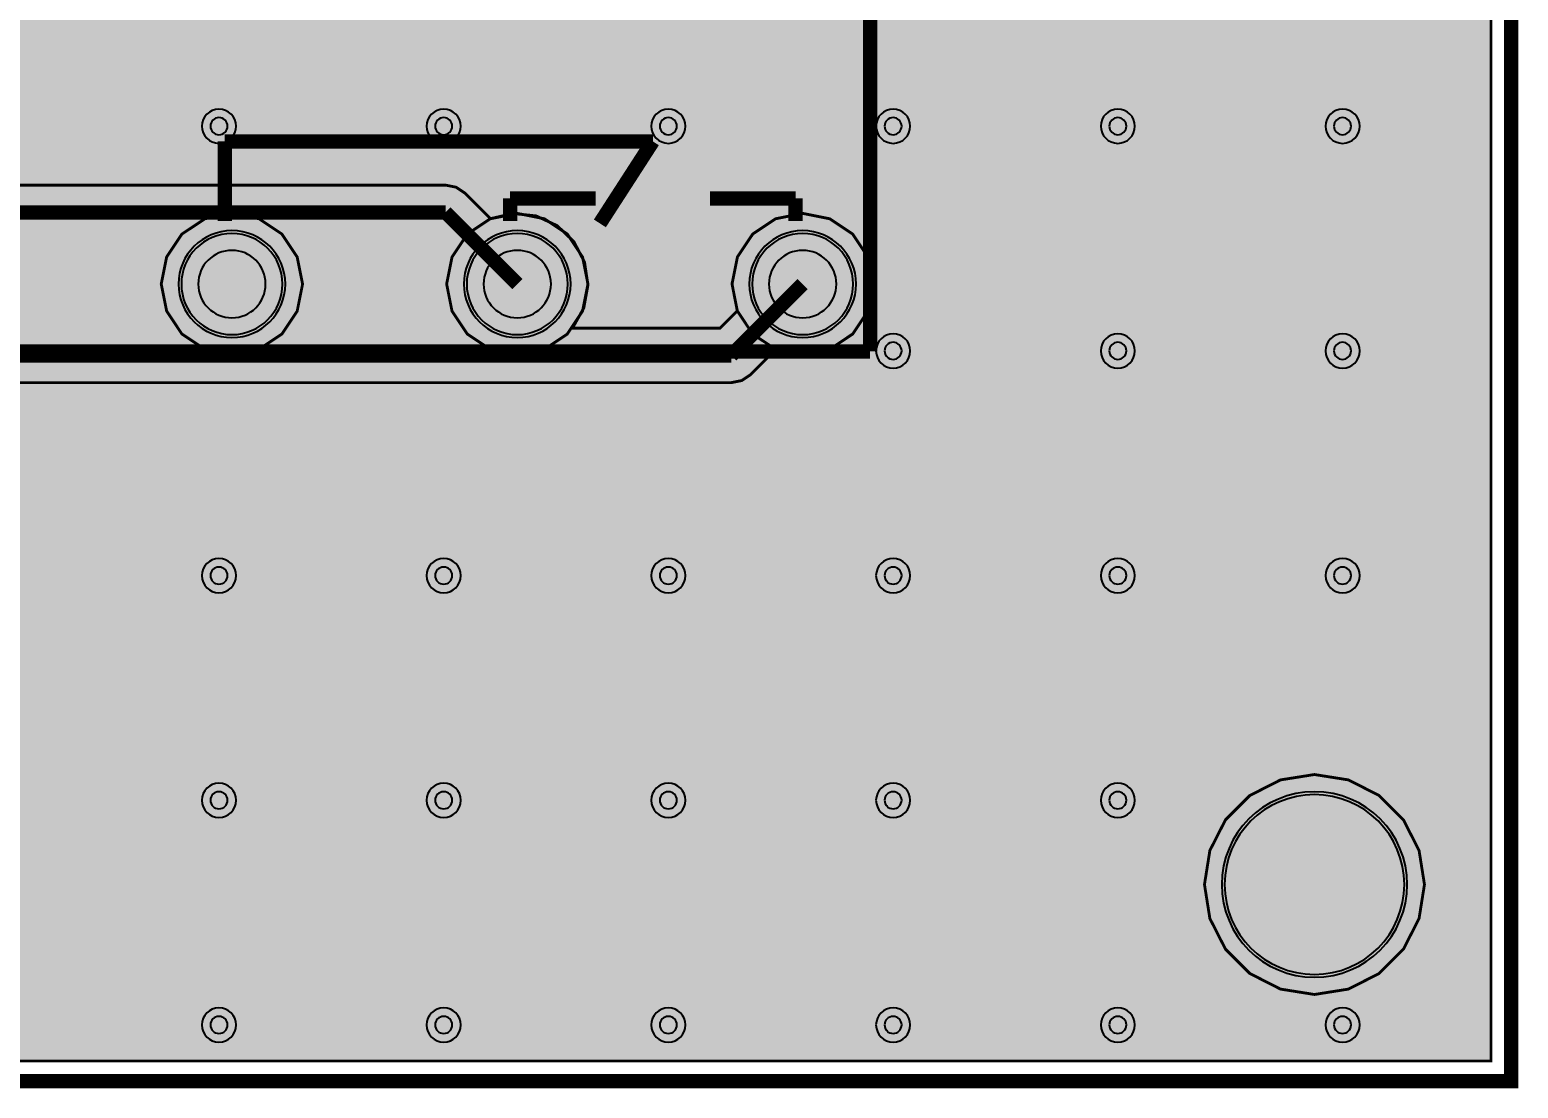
# Model space of a CAD drawing. Header units: millimetres. Extents: x -40.1 to 41, y -27.6 to 27.6.
# Drawn here: x 13.63 to 40.13, y -27.63 to -8.78 of the extents above; entities that cross this region are included whole.
import ezdxf

# ---------------------------------------------------------------- set-up
doc = ezdxf.new("R2010")
doc.units = ezdxf.units.MM
doc.header["$MEASUREMENT"] = 0
for name, color, linetype, true_color in [('Board-Outline-Layer', 7, 'Continuous', 0xff00ff), ('Bottom-Layer', 7, 'Continuous', 0x0000ff), ('Bottom-Paste-Mask-Layer', 7, 'Continuous', 0x800000), ('Bottom-Solder-Mask-Layer', 7, 'Continuous', 0xaa00ff), ('Hole-Layer', 7, 'Continuous', 0x222222), ('Multi-Layer', 7, 'Continuous', 0xc0c0c0), ('Top-Layer', 7, 'Continuous', 0xff0000), ('Top-Paste-Mask-Layer', 7, 'Continuous', 0x808080), ('Top-Silkscreen-Layer', 7, 'Continuous', 0xffcc00), ('Top-Solder-Mask-Layer', 7, 'Continuous', 0x800080)]:
    doc.layers.add(name, color=color, linetype=linetype, true_color=true_color)

msp = doc.modelspace()

# ---------------------------------------------------------------- hatches: boundary and pattern name
at = {"layer": 'Bottom-Layer'}
for points in [[(39.642, 27.142), (39.642, -27.142), (-39.642, -27.142), (-39.642, 27.142)], [(-12.393, -14.923), (-12.236, -15.028), (-12.05, -15.065), (26.12, -15.065), (26.306, -15.028), (26.463, -14.923), (26.912, -14.474), (27.393, -14.568), (27.874, -14.471), (28.281, -14.198), (28.553, -13.79), (28.648, -13.309), (28.552, -12.828), (28.28, -12.42), (27.872, -12.148), (27.391, -12.052), (26.91, -12.147), (26.502, -12.419), (26.229, -12.826), (26.132, -13.307), (26.226, -13.788), (25.919, -14.095), (23.293, -14.095), (23.494, -13.735), (23.568, -13.329), (23.507, -12.921), (23.317, -12.555), (23.019, -12.27), (22.644, -12.097), (22.234, -12.054), (21.832, -12.146), (21.377, -11.691), (21.22, -11.586), (21.034, -11.549), (8.535, -11.549), (0.354, -3.368), (0.448, -2.887), (0.351, -2.406), (0.078, -1.999), (-0.33, -1.727), (-0.811, -1.632), (-1.292, -1.728), (-1.7, -2), (-1.972, -2.408), (-2.068, -2.889), (-1.973, -3.37), (-1.701, -3.778), (-1.294, -4.051), (-0.813, -4.148), (-0.332, -4.054), (7.991, -12.377), (8.148, -12.482), (8.334, -12.519), (8.632, -12.519), (8.529, -12.666), (8.449, -12.825), (6.999, -12.825), (7.235, -12.66), (7.379, -12.41), (7.403, -12.124), (7.304, -11.854), (7.1, -11.651), (6.829, -11.554), (6.542, -11.581), (6.294, -11.727), (4.407, -11.727), (-10.625, 3.305), (-10.706, 3.6), (-10.91, 3.827), (-11.194, 3.938), (-11.497, 3.911), (-11.757, 3.751), (-11.917, 3.491), (-11.944, 3.188), (-11.833, 2.904), (-11.606, 2.7), (-11.311, 2.619), (3.863, -12.555), (4.02, -12.66), (4.206, -12.697), (6.294, -12.697), (6.388, -12.77), (6.493, -12.825), (2.191, -12.825), (-10.555, -0.079), (-10.636, 0.216), (-10.84, 0.443), (-11.124, 0.554), (-11.427, 0.527), (-11.687, 0.367), (-11.847, 0.107), (-11.874, -0.196), (-11.763, -0.48), (-11.536, -0.684), (-11.241, -0.765), (1.647, -13.653), (1.804, -13.758), (1.99, -13.795), (8.449, -13.795), (8.528, -13.951), (8.627, -14.095), (-11.849, -14.095), (-33.123, 7.179), (-32.954, 7.72), (-32.984, 8.286), (-33.209, 8.807), (-33.6, 9.217), (-34.109, 9.466), (-34.673, 9.523), (-35.222, 9.381), (-35.687, 9.057), (-36.011, 8.592), (-36.153, 8.043), (-36.097, 7.479), (-35.847, 6.97), (-35.437, 6.579), (-34.916, 6.354), (-34.35, 6.324), (-33.809, 6.493)], [(16.33, -13.31, 1), (18.13, -13.31, 1)], [(21.41, -13.31, 1), (23.21, -13.31, 1)], [(26.49, -13.31, 1), (28.29, -13.31, 1)], [(34.542, -24), (34.638, -24.605), (34.916, -25.151), (35.349, -25.584), (35.895, -25.862), (36.5, -25.958), (37.105, -25.862), (37.651, -25.584), (38.084, -25.151), (38.362, -24.605), (38.458, -24), (38.362, -23.395), (38.084, -22.849), (37.651, -22.416), (37.105, -22.138), (36.5, -22.042), (35.895, -22.138), (35.349, -22.416), (34.916, -22.849), (34.638, -23.395)], [(34.9, -24, 1), (38.1, -24, 1)]]:
    msp.add_hatch(color=256, dxfattribs=at).paths.add_polyline_path(points)
at = {"layer": 'Bottom-Paste-Mask-Layer'}
for points in [[(16.33, -13.31, 1), (18.13, -13.31, 1)], [(21.41, -13.31, 1), (23.21, -13.31, 1)], [(26.49, -13.31, 1), (28.29, -13.31, 1)], [(34.9, -24, 1), (38.1, -24, 1)]]:
    msp.add_hatch(color=256, dxfattribs=at).paths.add_polyline_path(points)
at = {"layer": 'Bottom-Solder-Mask-Layer'}
for points in [[(16.279, -13.31, 1), (18.181, -13.31, 1)], [(21.359, -13.31, 1), (23.261, -13.31, 1)], [(26.439, -13.31, 1), (28.341, -13.31, 1)], [(34.849, -24, 1), (38.151, -24, 1)]]:
    msp.add_hatch(color=256, dxfattribs=at).paths.add_polyline_path(points)
at = {"layer": 'Hole-Layer'}
for points in [[(16.63, -13.31, 1), (17.83, -13.31, 1)], [(21.71, -13.31, 1), (22.91, -13.31, 1)], [(26.79, -13.31, 1), (27.99, -13.31, 1)], [(34.9, -24, 1), (38.1, -24, 1)]]:
    msp.add_hatch(color=256, dxfattribs=at).paths.add_polyline_path(points)
at = {"layer": 'Multi-Layer'}
for points in [[(16.33, -13.31, 1), (18.13, -13.31, 1)], [(16.33, -13.31, 1), (18.13, -13.31, 1)], [(16.33, -13.31, 1), (18.13, -13.31, 1)], [(21.41, -13.31, 1), (23.21, -13.31, 1)], [(21.41, -13.31, 1), (23.21, -13.31, 1)], [(21.41, -13.31, 1), (23.21, -13.31, 1)], [(26.49, -13.31, 1), (28.29, -13.31, 1)], [(26.49, -13.31, 1), (28.29, -13.31, 1)], [(26.49, -13.31, 1), (28.29, -13.31, 1)], [(34.9, -24, 1), (38.1, -24, 1)], [(34.9, -24, 1), (38.1, -24, 1)], [(34.9, -24, 1), (38.1, -24, 1)]]:
    msp.add_hatch(color=256, dxfattribs=at).paths.add_polyline_path(points)
at = {"layer": 'Top-Layer'}
for points in [[(39.642, 27.142), (39.642, -27.142), (-39.642, -27.142), (-39.642, 27.142)], [(15.972, -13.31), (16.068, -13.791), (16.34, -14.2), (16.749, -14.472), (17.23, -14.568), (17.712, -14.472), (18.12, -14.2), (18.392, -13.791), (18.488, -13.31), (18.392, -12.829), (18.12, -12.42), (17.712, -12.148), (17.23, -12.052), (16.749, -12.148), (16.34, -12.42), (16.068, -12.829)], [(21.052, -13.31), (21.148, -13.791), (21.42, -14.2), (21.829, -14.472), (22.31, -14.568), (22.792, -14.472), (23.2, -14.2), (23.472, -13.791), (23.568, -13.31), (23.472, -12.829), (23.2, -12.42), (22.792, -12.148), (22.31, -12.052), (21.829, -12.148), (21.42, -12.42), (21.148, -12.829)], [(26.132, -13.31), (26.228, -13.791), (26.5, -14.2), (26.909, -14.472), (27.39, -14.568), (27.872, -14.472), (28.28, -14.2), (28.552, -13.791), (28.648, -13.31), (28.552, -12.829), (28.28, -12.42), (27.872, -12.148), (27.39, -12.052), (26.909, -12.148), (26.5, -12.42), (26.228, -12.829)], [(16.33, -13.31, 1), (18.13, -13.31, 1)], [(21.41, -13.31, 1), (23.21, -13.31, 1)], [(26.49, -13.31, 1), (28.29, -13.31, 1)], [(34.542, -24), (34.638, -24.605), (34.916, -25.151), (35.349, -25.584), (35.895, -25.862), (36.5, -25.958), (37.105, -25.862), (37.651, -25.584), (38.084, -25.151), (38.362, -24.605), (38.458, -24), (38.362, -23.395), (38.084, -22.849), (37.651, -22.416), (37.105, -22.138), (36.5, -22.042), (35.895, -22.138), (35.349, -22.416), (34.916, -22.849), (34.638, -23.395)], [(34.9, -24, 1), (38.1, -24, 1)]]:
    msp.add_hatch(color=256, dxfattribs=at).paths.add_polyline_path(points)
at = {"layer": 'Top-Paste-Mask-Layer'}
for points in [[(16.33, -13.31, 1), (18.13, -13.31, 1)], [(21.41, -13.31, 1), (23.21, -13.31, 1)], [(26.49, -13.31, 1), (28.29, -13.31, 1)], [(34.9, -24, 1), (38.1, -24, 1)]]:
    msp.add_hatch(color=256, dxfattribs=at).paths.add_polyline_path(points)
at = {"layer": 'Top-Solder-Mask-Layer'}
for points in [[(16.279, -13.31, 1), (18.181, -13.31, 1)], [(21.359, -13.31, 1), (23.261, -13.31, 1)], [(26.439, -13.31, 1), (28.341, -13.31, 1)], [(34.849, -24, 1), (38.151, -24, 1)]]:
    msp.add_hatch(color=256, dxfattribs=at).paths.add_polyline_path(points)

# ---------------------------------------------------------------- linework, layer by layer
at = {"layer": 'Board-Outline-Layer', "const_width": 0.254}
msp.add_lwpolyline([(-40, -27.5), (-40, 27.5), (40, 27.5), (40, -27.5)], close=True, dxfattribs=at)
at = {"layer": 'Bottom-Layer'}
for points, const_width in [([(-40, -27.5), (-40, 27.5), (40, 27.5), (40, -27.5)], 0.00508), ([(39.642, 27.142), (39.642, -27.142), (-39.642, -27.142), (-39.642, 27.142)], 0.0508), ([(34.542, -24), (34.638, -24.605), (34.916, -25.151), (35.349, -25.584), (35.895, -25.862), (36.5, -25.958), (37.105, -25.862), (37.651, -25.584), (38.084, -25.151), (38.362, -24.605), (38.458, -24), (38.362, -23.395), (38.084, -22.849), (37.651, -22.416), (37.105, -22.138), (36.5, -22.042), (35.895, -22.138), (35.349, -22.416), (34.916, -22.849), (34.638, -23.395)], 0.0508)]:
    msp.add_lwpolyline(points, close=True, dxfattribs=dict(at, const_width=const_width))
for points, const_width in [([(-12.05, -15.065), (26.12, -15.065), (26.306, -15.028), (26.463, -14.923), (26.912, -14.474), (27.393, -14.568), (27.874, -14.471), (28.281, -14.198), (28.553, -13.79), (28.648, -13.309), (28.552, -12.828), (28.28, -12.42), (27.872, -12.148), (27.391, -12.052), (26.91, -12.147), (26.502, -12.419), (26.229, -12.826), (26.132, -13.307), (26.226, -13.788), (25.919, -14.095), (23.293, -14.095), (23.494, -13.735), (23.568, -13.329), (23.507, -12.921), (23.317, -12.555), (23.019, -12.27), (22.644, -12.097), (22.234, -12.054), (21.832, -12.146), (21.377, -11.691), (21.22, -11.586), (21.034, -11.549), (8.535, -11.549)], 0.0508), ([(8.334, -12.034), (21.034, -12.034)], 0.254), ([(21.034, -12.034), (22.31, -13.31)], 0.254), ([(26.12, -14.58), (27.39, -13.31)], 0.254), ([(-12.05, -14.58), (26.12, -14.58)], 0.254)]:
    msp.add_lwpolyline(points, dxfattribs=dict(at, const_width=const_width))
for points in [[(16.33, -13.31, 1), (18.13, -13.31, 1)], [(21.41, -13.31, 1), (23.21, -13.31, 1)], [(26.49, -13.31, 1), (28.29, -13.31, 1)], [(34.9, -24, 1), (38.1, -24, 1)]]:
    msp.add_lwpolyline(points, format="xyb", close=True, dxfattribs=at)
at = {"layer": 'Bottom-Paste-Mask-Layer'}
for points in [[(16.33, -13.31, 1), (18.13, -13.31, 1)], [(21.41, -13.31, 1), (23.21, -13.31, 1)], [(26.49, -13.31, 1), (28.29, -13.31, 1)], [(34.9, -24, 1), (38.1, -24, 1)]]:
    msp.add_lwpolyline(points, format="xyb", close=True, dxfattribs=at)
at = {"layer": 'Bottom-Solder-Mask-Layer'}
for points in [[(16.279, -13.31, 1), (18.181, -13.31, 1)], [(21.359, -13.31, 1), (23.261, -13.31, 1)], [(26.439, -13.31, 1), (28.341, -13.31, 1)]]:
    msp.add_lwpolyline(points, format="xyb", close=True, dxfattribs=at)
msp.add_lwpolyline([(34.849, -24, 1), (38.151, -24), (38.151, -24, 1), (34.849, -24)], format="xyb", dxfattribs=at)
at = {"layer": 'Hole-Layer'}
for points in [[(16.847, -10.5, 1), (17.152, -10.5, 1)], [(20.847, -10.5, 1), (21.152, -10.5, 1)], [(24.847, -10.5, 1), (25.152, -10.5, 1)], [(28.847, -10.5, 1), (29.152, -10.5, 1)], [(28.847, -14.5, 1), (29.152, -14.5, 1)], [(16.847, -18.5, 1), (17.152, -18.5, 1)], [(20.847, -18.5, 1), (21.152, -18.5, 1)], [(24.847, -18.5, 1), (25.152, -18.5, 1)], [(28.847, -18.5, 1), (29.152, -18.5, 1)], [(16.847, -22.5, 1), (17.152, -22.5, 1)], [(20.847, -22.5, 1), (21.152, -22.5, 1)], [(24.847, -22.5, 1), (25.152, -22.5, 1)], [(28.847, -22.5, 1), (29.152, -22.5, 1)], [(34.9, -24, 1), (38.1, -24, 1)], [(16.847, -26.5, 1), (17.152, -26.5, 1)], [(20.847, -26.5, 1), (21.152, -26.5, 1)], [(24.847, -26.5, 1), (25.152, -26.5, 1)], [(28.847, -26.5, 1), (29.152, -26.5, 1)]]:
    msp.add_lwpolyline(points, format="xyb", close=True, dxfattribs=at)
for points in [[(32.847, -10.5, 1), (33.152, -10.5), (33.152, -10.5, 1), (32.847, -10.5)], [(36.847, -10.5, 1), (37.152, -10.5), (37.152, -10.5, 1), (36.847, -10.5)], [(16.63, -13.31, 1), (17.83, -13.31), (17.83, -13.31, 1), (16.63, -13.31)], [(21.71, -13.31, 1), (22.91, -13.31), (22.91, -13.31, 1), (21.71, -13.31)], [(26.79, -13.31, 1), (27.99, -13.31), (27.99, -13.31, 1), (26.79, -13.31)], [(32.847, -14.5, 1), (33.152, -14.5), (33.152, -14.5, 1), (32.847, -14.5)], [(36.847, -14.5, 1), (37.152, -14.5), (37.152, -14.5, 1), (36.847, -14.5)], [(32.847, -18.5, 1), (33.152, -18.5), (33.152, -18.5, 1), (32.847, -18.5)], [(36.847, -18.5, 1), (37.152, -18.5), (37.152, -18.5, 1), (36.847, -18.5)], [(32.847, -22.5, 1), (33.152, -22.5), (33.152, -22.5, 1), (32.847, -22.5)], [(32.847, -26.5, 1), (33.152, -26.5), (33.152, -26.5, 1), (32.847, -26.5)], [(36.847, -26.5, 1), (37.152, -26.5), (37.152, -26.5, 1), (36.847, -26.5)]]:
    msp.add_lwpolyline(points, format="xyb", dxfattribs=at)
at = {"layer": 'Multi-Layer'}
for points in [[(16.695, -10.5, 1), (17.305, -10.5), (17.305, -10.5, 1), (16.695, -10.5)], [(20.695, -10.5, 1), (21.305, -10.5), (21.305, -10.5, 1), (20.695, -10.5)], [(24.695, -10.5, 1), (25.305, -10.5), (25.305, -10.5, 1), (24.695, -10.5)], [(28.695, -10.5, 1), (29.305, -10.5), (29.305, -10.5, 1), (28.695, -10.5)], [(32.695, -10.5, 1), (33.305, -10.5), (33.305, -10.5, 1), (32.695, -10.5)], [(36.695, -10.5, 1), (37.305, -10.5), (37.305, -10.5, 1), (36.695, -10.5)], [(28.695, -14.5, 1), (29.305, -14.5), (29.305, -14.5, 1), (28.695, -14.5)], [(32.695, -14.5, 1), (33.305, -14.5), (33.305, -14.5, 1), (32.695, -14.5)], [(36.695, -14.5, 1), (37.305, -14.5), (37.305, -14.5, 1), (36.695, -14.5)], [(16.695, -18.5, 1), (17.305, -18.5), (17.305, -18.5, 1), (16.695, -18.5)], [(20.695, -18.5, 1), (21.305, -18.5), (21.305, -18.5, 1), (20.695, -18.5)], [(24.695, -18.5, 1), (25.305, -18.5), (25.305, -18.5, 1), (24.695, -18.5)], [(28.695, -18.5, 1), (29.305, -18.5), (29.305, -18.5, 1), (28.695, -18.5)], [(32.695, -18.5, 1), (33.305, -18.5), (33.305, -18.5, 1), (32.695, -18.5)], [(36.695, -18.5, 1), (37.305, -18.5), (37.305, -18.5, 1), (36.695, -18.5)], [(16.695, -22.5, 1), (17.305, -22.5), (17.305, -22.5, 1), (16.695, -22.5)], [(20.695, -22.5, 1), (21.305, -22.5), (21.305, -22.5, 1), (20.695, -22.5)], [(24.695, -22.5, 1), (25.305, -22.5), (25.305, -22.5, 1), (24.695, -22.5)], [(28.695, -22.5, 1), (29.305, -22.5), (29.305, -22.5, 1), (28.695, -22.5)], [(32.695, -22.5, 1), (33.305, -22.5), (33.305, -22.5, 1), (32.695, -22.5)], [(16.695, -26.5, 1), (17.305, -26.5), (17.305, -26.5, 1), (16.695, -26.5)], [(20.695, -26.5, 1), (21.305, -26.5), (21.305, -26.5, 1), (20.695, -26.5)], [(24.695, -26.5, 1), (25.305, -26.5), (25.305, -26.5, 1), (24.695, -26.5)], [(28.695, -26.5, 1), (29.305, -26.5), (29.305, -26.5, 1), (28.695, -26.5)], [(32.695, -26.5, 1), (33.305, -26.5), (33.305, -26.5, 1), (32.695, -26.5)], [(36.695, -26.5, 1), (37.305, -26.5), (37.305, -26.5, 1), (36.695, -26.5)]]:
    msp.add_lwpolyline(points, format="xyb", dxfattribs=at)
for points in [[(16.33, -13.31, 1), (18.13, -13.31, 1)], [(16.33, -13.31, 1), (18.13, -13.31, 1)], [(16.33, -13.31, 1), (18.13, -13.31, 1)], [(21.41, -13.31, 1), (23.21, -13.31, 1)], [(21.41, -13.31, 1), (23.21, -13.31, 1)], [(21.41, -13.31, 1), (23.21, -13.31, 1)], [(26.49, -13.31, 1), (28.29, -13.31, 1)], [(26.49, -13.31, 1), (28.29, -13.31, 1)], [(26.49, -13.31, 1), (28.29, -13.31, 1)], [(34.9, -24, 1), (38.1, -24, 1)], [(34.9, -24, 1), (38.1, -24, 1)], [(34.9, -24, 1), (38.1, -24, 1)]]:
    msp.add_lwpolyline(points, format="xyb", close=True, dxfattribs=at)
at = {"layer": 'Top-Layer'}
for points, const_width in [([(-40, -27.5), (-40, 27.5), (40, 27.5), (40, -27.5)], 0.00508), ([(39.642, 27.142), (39.642, -27.142), (-39.642, -27.142), (-39.642, 27.142)], 0.0508), ([(15.972, -13.31), (16.068, -13.791), (16.34, -14.2), (16.749, -14.472), (17.23, -14.568), (17.712, -14.472), (18.12, -14.2), (18.392, -13.791), (18.488, -13.31), (18.392, -12.829), (18.12, -12.42), (17.712, -12.148), (17.23, -12.052), (16.749, -12.148), (16.34, -12.42), (16.068, -12.829)], 0.0508), ([(21.052, -13.31), (21.148, -13.791), (21.42, -14.2), (21.829, -14.472), (22.31, -14.568), (22.792, -14.472), (23.2, -14.2), (23.472, -13.791), (23.568, -13.31), (23.472, -12.829), (23.2, -12.42), (22.792, -12.148), (22.31, -12.052), (21.829, -12.148), (21.42, -12.42), (21.148, -12.829)], 0.0508), ([(26.132, -13.31), (26.228, -13.791), (26.5, -14.2), (26.909, -14.472), (27.39, -14.568), (27.872, -14.472), (28.28, -14.2), (28.552, -13.791), (28.648, -13.31), (28.552, -12.829), (28.28, -12.42), (27.872, -12.148), (27.39, -12.052), (26.909, -12.148), (26.5, -12.42), (26.228, -12.829)], 0.0508), ([(34.542, -24), (34.638, -24.605), (34.916, -25.151), (35.349, -25.584), (35.895, -25.862), (36.5, -25.958), (37.105, -25.862), (37.651, -25.584), (38.084, -25.151), (38.362, -24.605), (38.458, -24), (38.362, -23.395), (38.084, -22.849), (37.651, -22.416), (37.105, -22.138), (36.5, -22.042), (35.895, -22.138), (35.349, -22.416), (34.916, -22.849), (34.638, -23.395)], 0.0508)]:
    msp.add_lwpolyline(points, close=True, dxfattribs=dict(at, const_width=const_width))
for points in [[(16.33, -13.31, 1), (18.13, -13.31, 1)], [(21.41, -13.31, 1), (23.21, -13.31, 1)], [(26.49, -13.31, 1), (28.29, -13.31, 1)], [(34.9, -24, 1), (38.1, -24, 1)]]:
    msp.add_lwpolyline(points, format="xyb", close=True, dxfattribs=at)
at = {"layer": 'Top-Paste-Mask-Layer'}
for points in [[(16.33, -13.31, 1), (18.13, -13.31, 1)], [(21.41, -13.31, 1), (23.21, -13.31, 1)], [(26.49, -13.31, 1), (28.29, -13.31, 1)], [(34.9, -24, 1), (38.1, -24, 1)]]:
    msp.add_lwpolyline(points, format="xyb", close=True, dxfattribs=at)
at = {"layer": 'Top-Silkscreen-Layer', "const_width": 0.254}
for points in [[(28.59, -4.49), (28.59, -14.51)], [(28.59, -4.49), (28.59, -14.51)], [(17.103, -10.77), (17.103, -12.186)], [(17.103, -10.77), (24.723, -10.77)], [(17.103, -10.77), (17.103, -12.186)], [(17.103, -10.77), (24.723, -10.77)], [(24.723, -10.77), (23.78, -12.23)], [(24.723, -10.77), (23.78, -12.23)], [(22.183, -11.786), (22.183, -12.186)], [(22.183, -11.786), (23.707, -11.786)], [(22.183, -11.786), (22.183, -12.186)], [(22.183, -11.786), (23.707, -11.786)], [(27.263, -11.786), (25.739, -11.786)], [(27.263, -11.786), (25.739, -11.786)], [(27.263, -11.786), (27.263, -12.186)], [(27.263, -11.786), (27.263, -12.186)], [(28.59, -14.51), (8.41, -14.51)], [(28.59, -14.51), (8.41, -14.51)]]:
    msp.add_lwpolyline(points, dxfattribs=at)
at = {"layer": 'Top-Solder-Mask-Layer'}
for points in [[(16.279, -13.31, 1), (18.181, -13.31, 1)], [(21.359, -13.31, 1), (23.261, -13.31, 1)], [(26.439, -13.31, 1), (28.341, -13.31, 1)]]:
    msp.add_lwpolyline(points, format="xyb", close=True, dxfattribs=at)
msp.add_lwpolyline([(34.849, -24, 1), (38.151, -24), (38.151, -24, 1), (34.849, -24)], format="xyb", dxfattribs=at)

doc.saveas('drawing.dxf')
